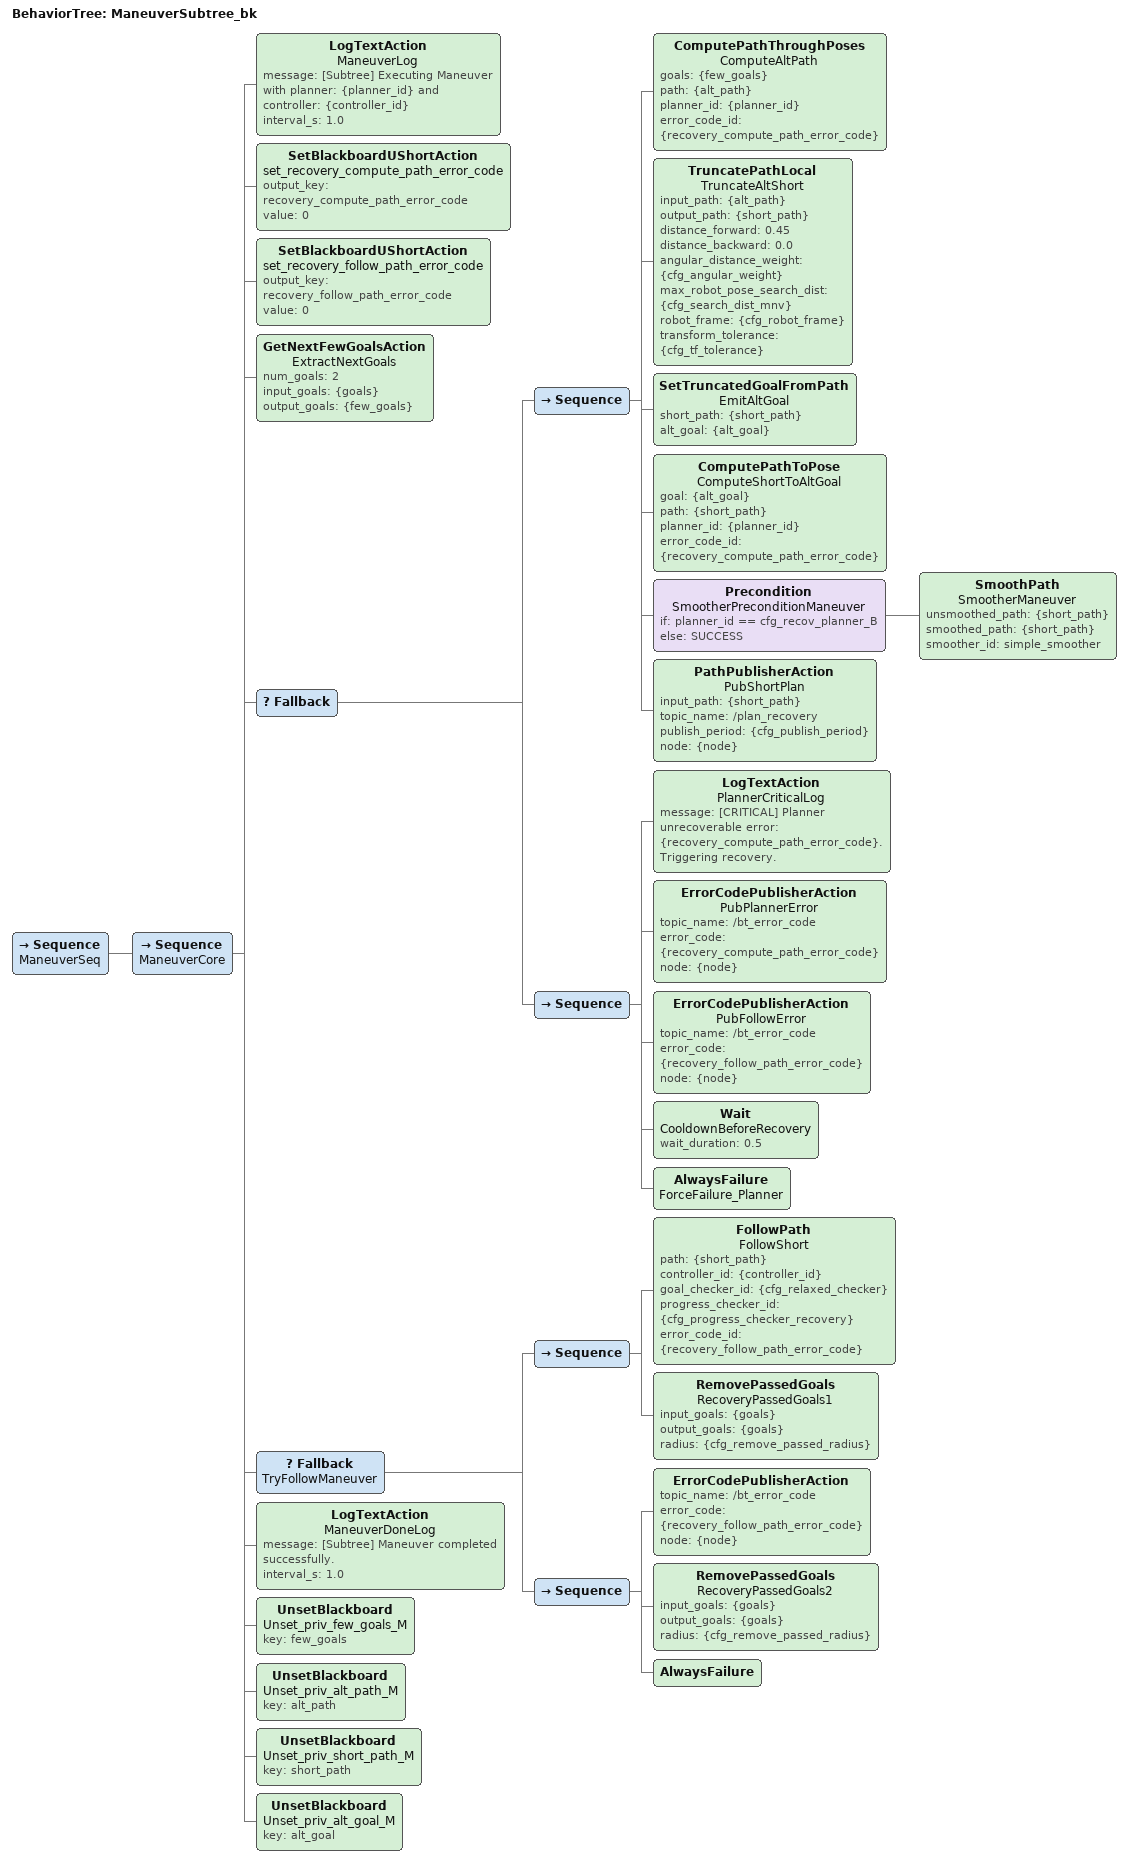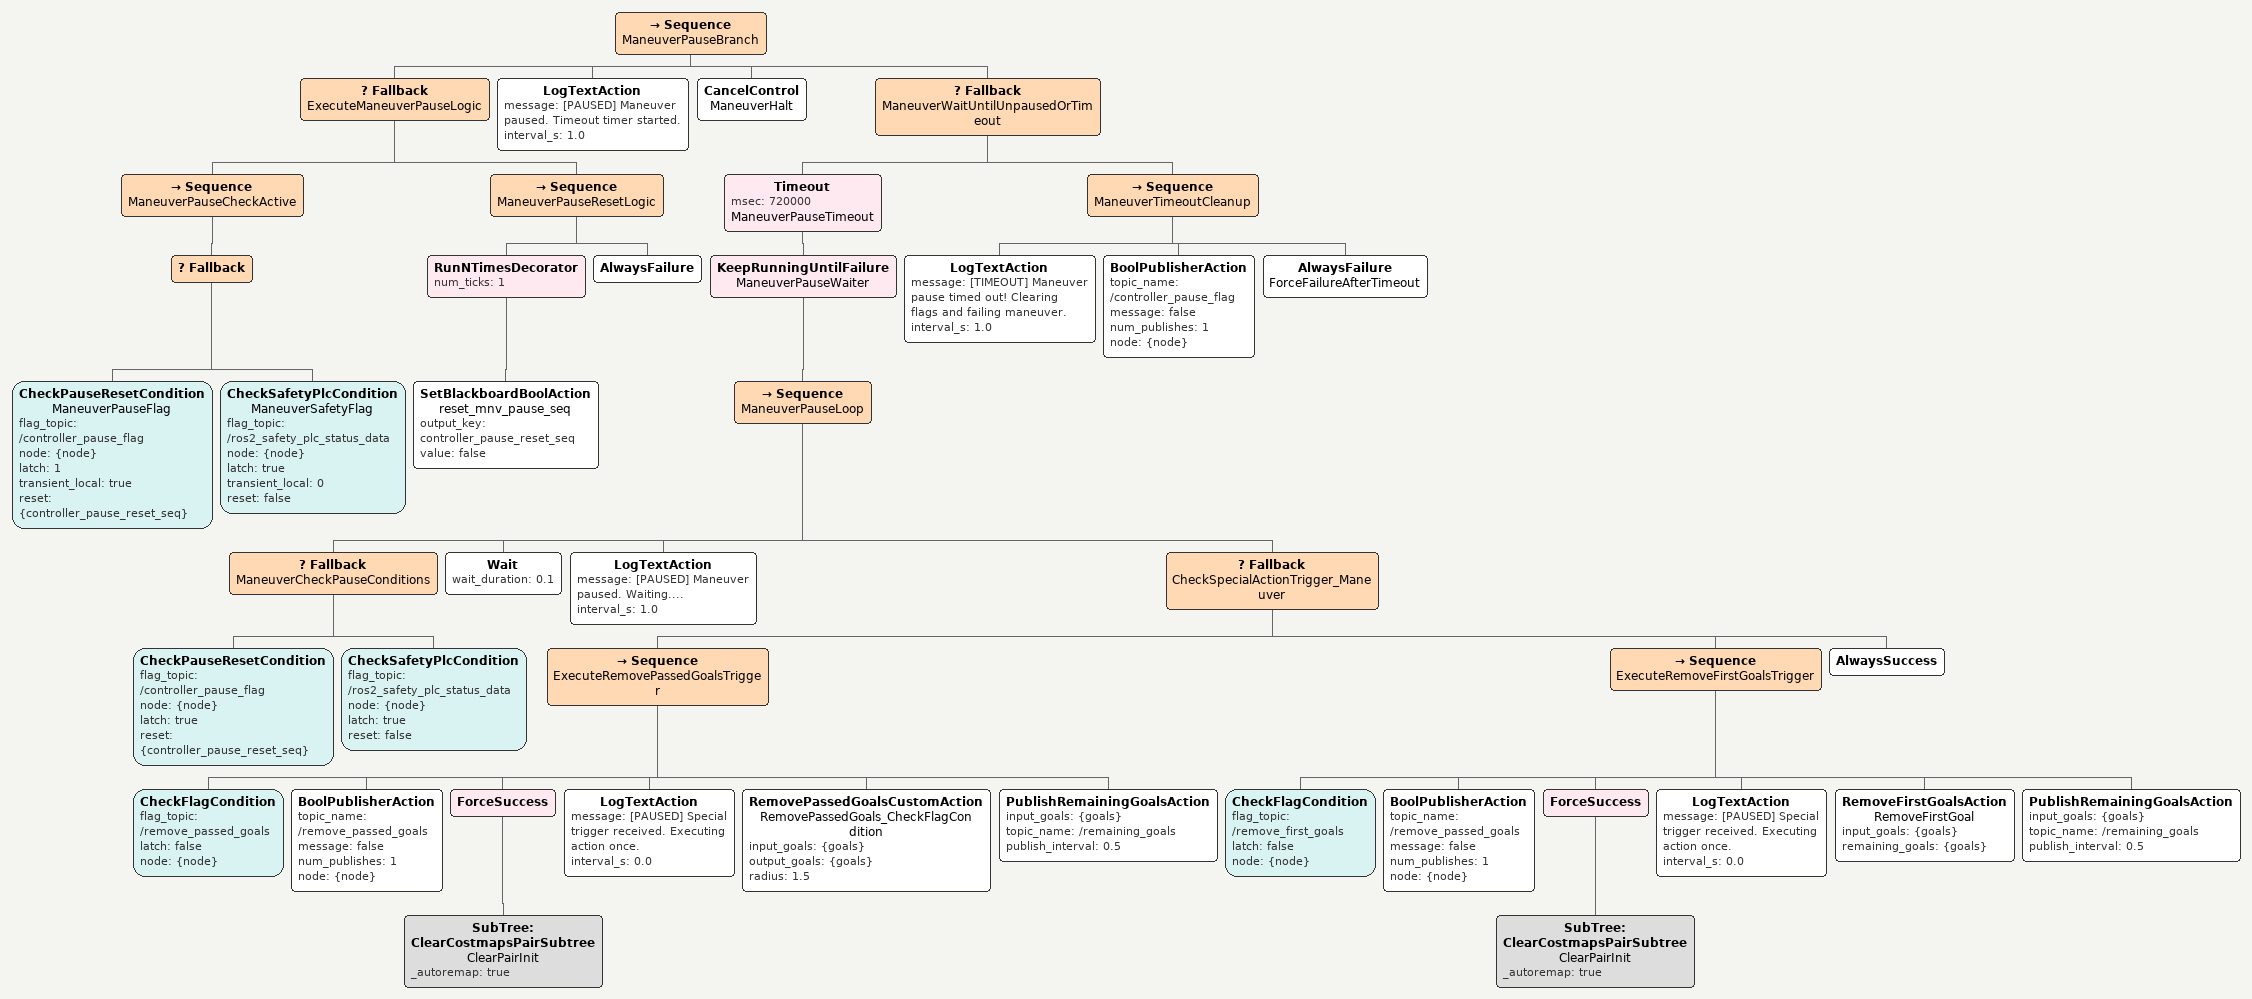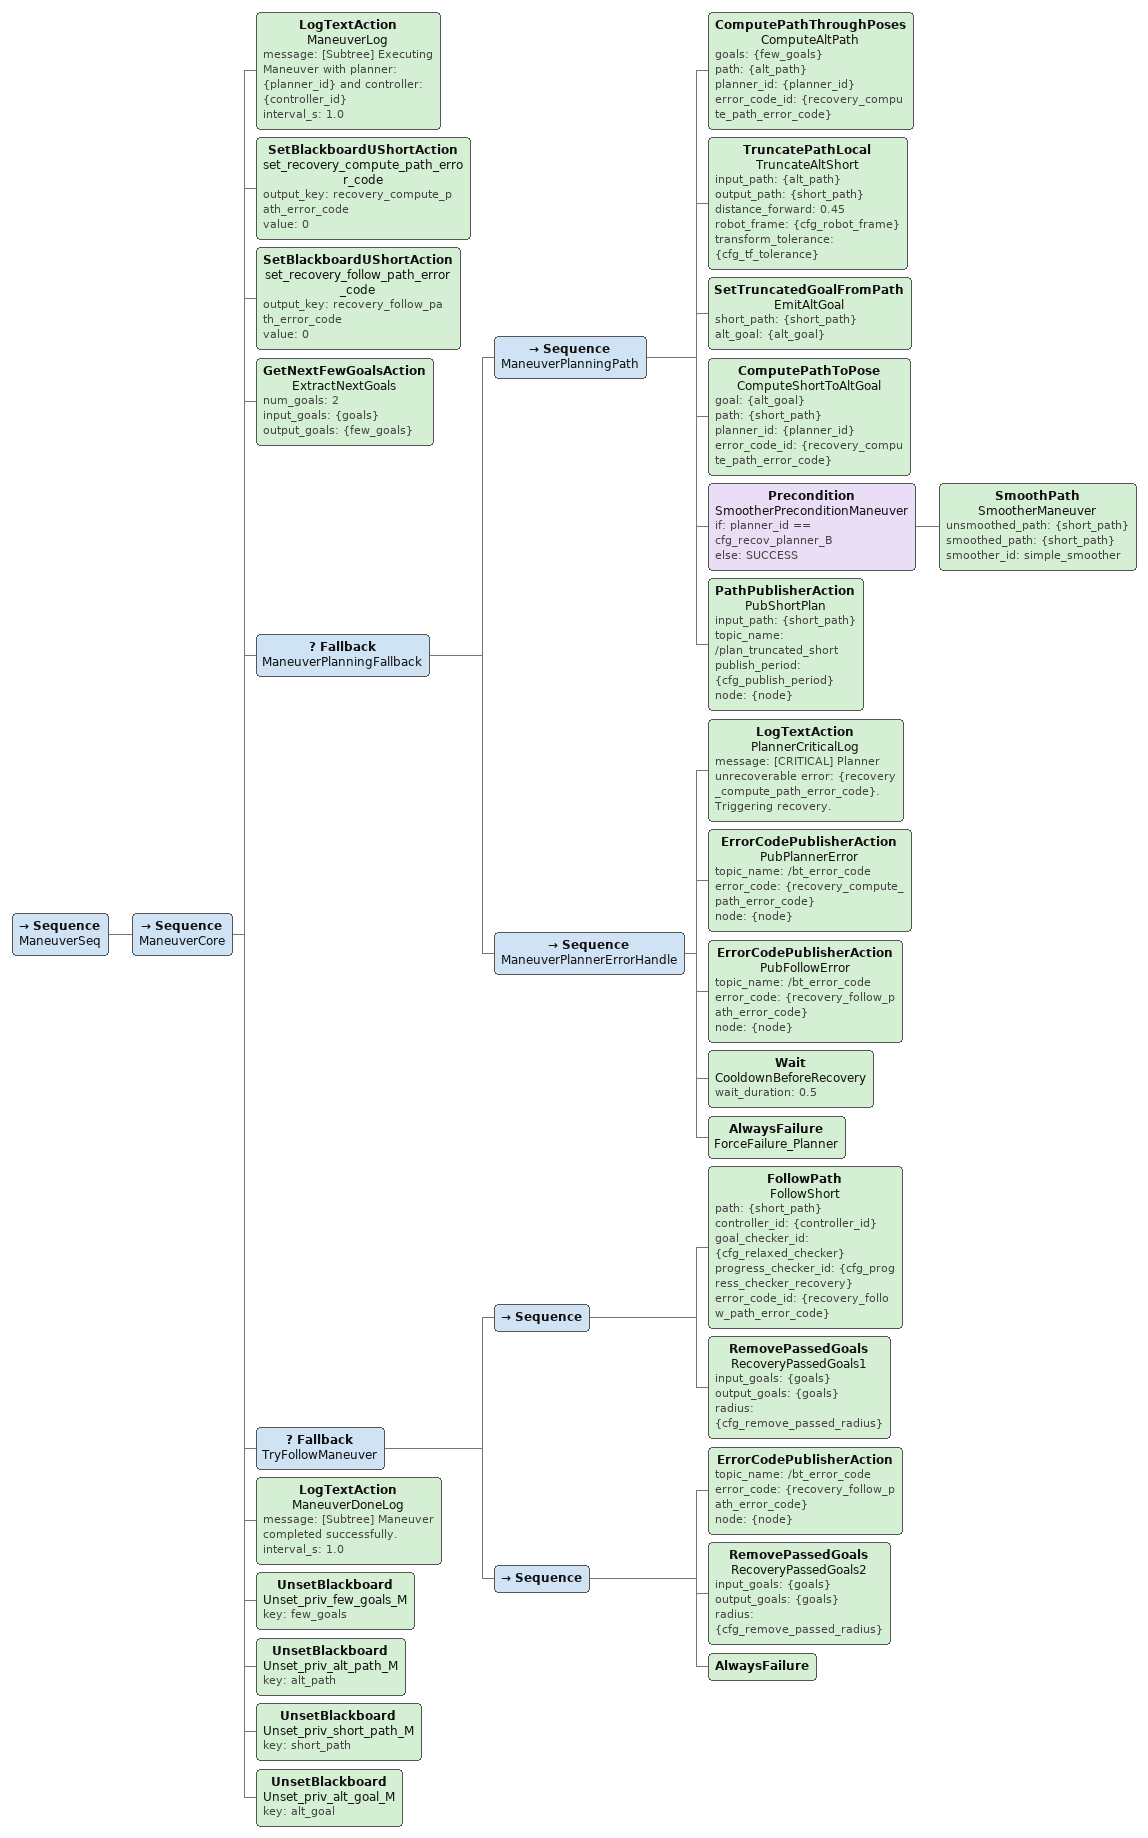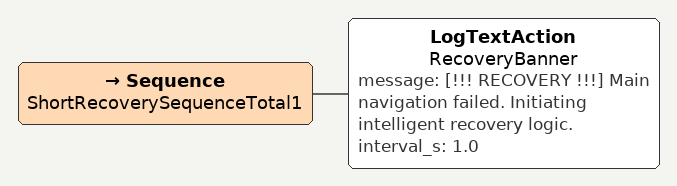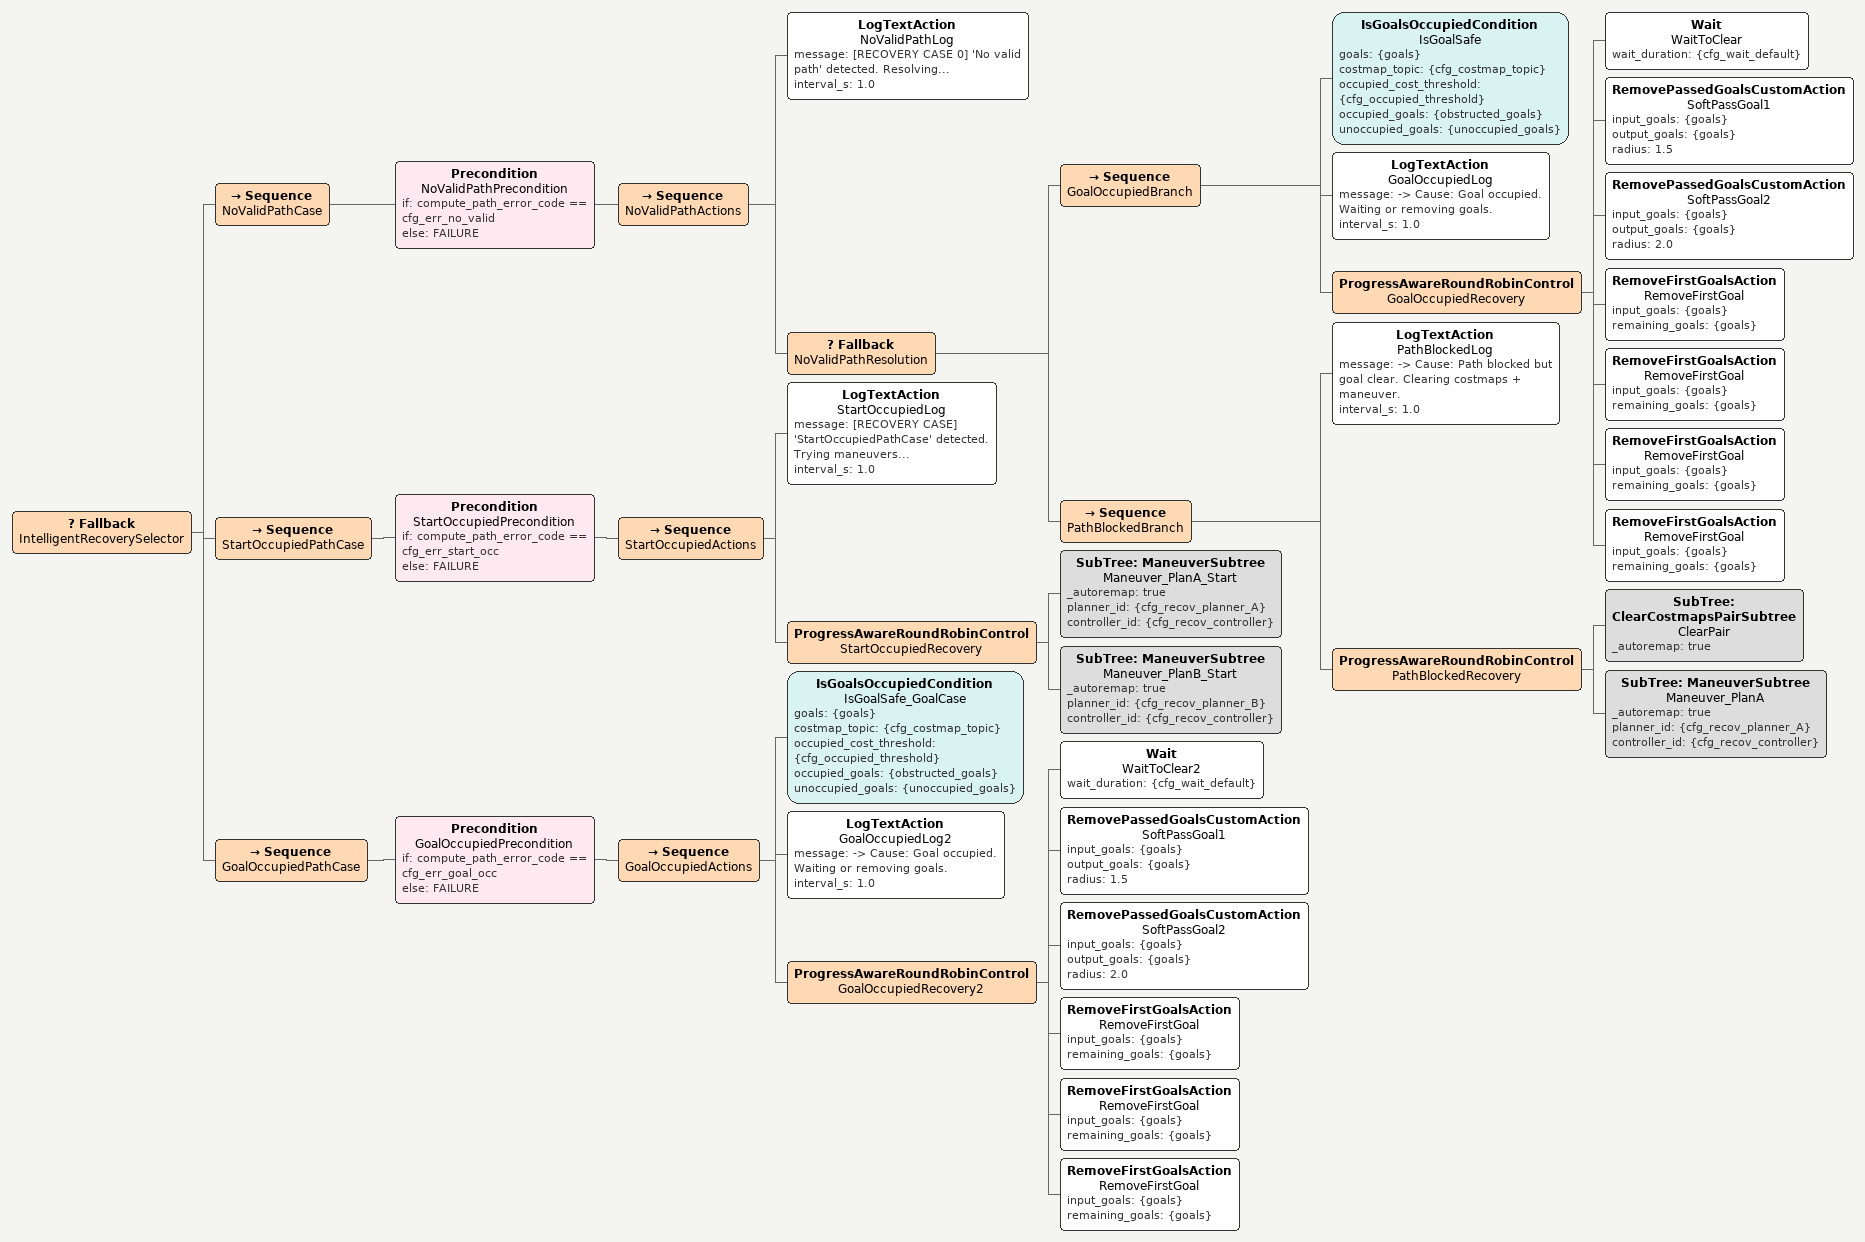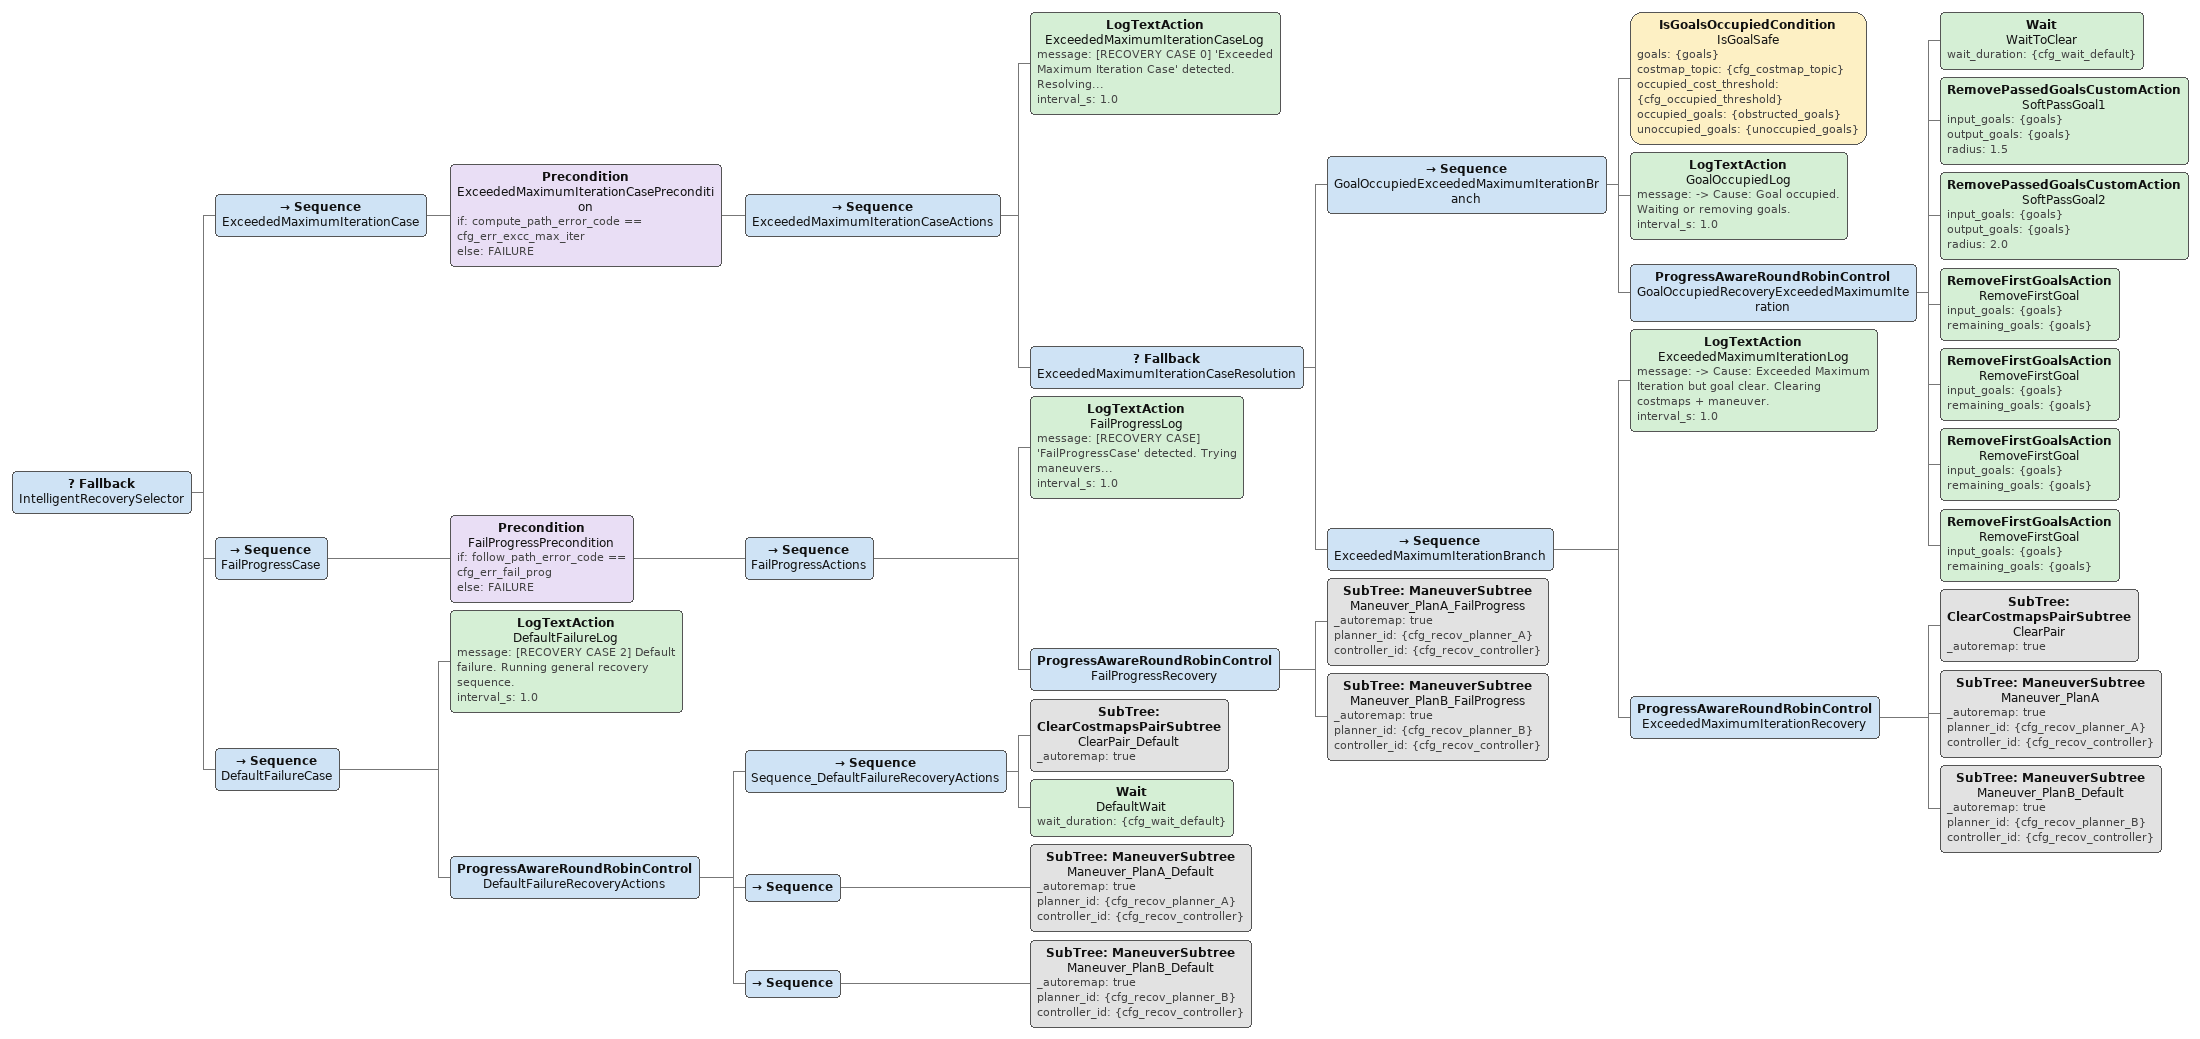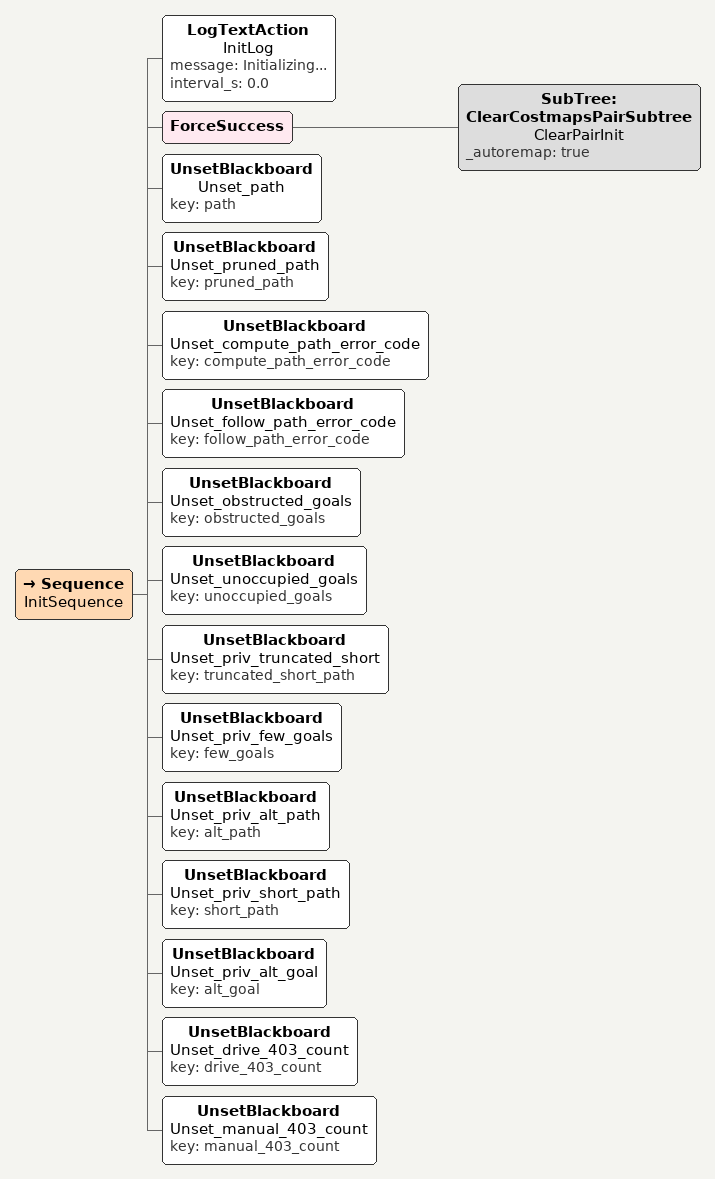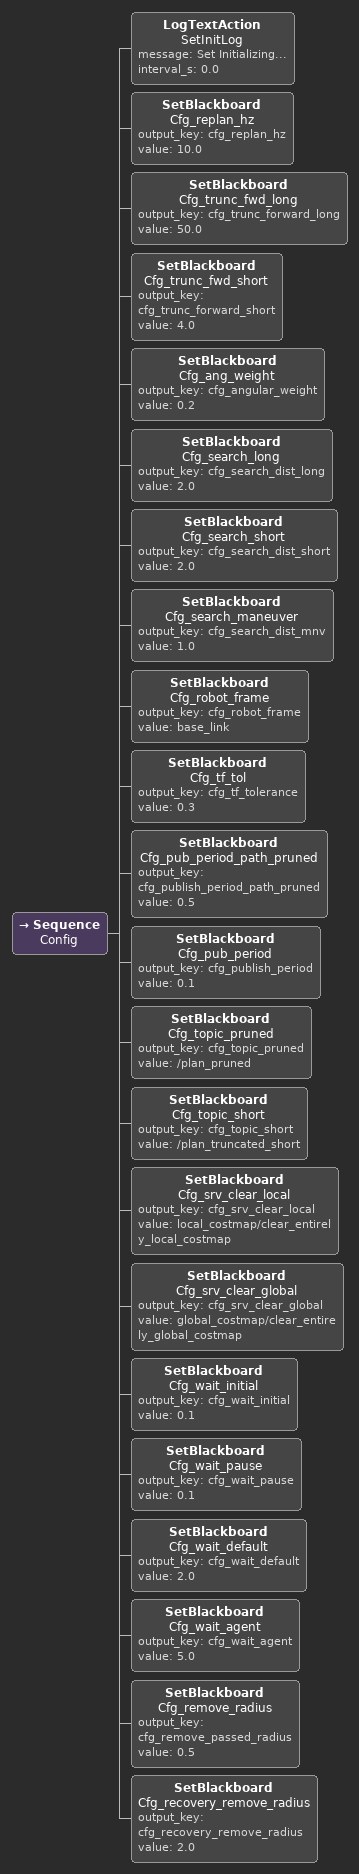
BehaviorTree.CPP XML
<BehaviorTree ID="ManeuverSubtree_bk">
  <Sequence name="ManeuverSeq">
    <Sequence name="ManeuverCore">
      <LogTextAction name="ManeuverLog" message="[Subtree] Executing Maneuver with planner: {planner_id} and controller: {controller_id}" interval_s="1.0"/>
      <SetBlackboardUShortAction name="set_recovery_compute_path_error_code" output_key="recovery_compute_path_error_code" value="0"/>
      <SetBlackboardUShortAction name="set_recovery_follow_path_error_code" output_key="recovery_follow_path_error_code" value="0"/>

      <GetNextFewGoalsAction name="ExtractNextGoals" num_goals="2" input_goals="{goals}" output_goals="{few_goals}"/>
      <Fallback>
        <Sequence>
          <ComputePathThroughPoses name="ComputeAltPath" goals="{few_goals}" path="{alt_path}" planner_id="{planner_id}" error_code_id="{recovery_compute_path_error_code}"/>
          <TruncatePathLocal name="TruncateAltShort" input_path="{alt_path}" output_path="{short_path}" distance_forward="0.45" distance_backward="0.0" angular_distance_weight="{cfg_angular_weight}" max_robot_pose_search_dist="{cfg_search_dist_mnv}" robot_frame="{cfg_robot_frame}" transform_tolerance="{cfg_tf_tolerance}"/>
          <SetTruncatedGoalFromPath name="EmitAltGoal" short_path="{short_path}" alt_goal="{alt_goal}"/>
          <ComputePathToPose name="ComputeShortToAltGoal" goal="{alt_goal}" path="{short_path}" planner_id="{planner_id}" error_code_id="{recovery_compute_path_error_code}"/>

          <!-- smoother testingg -->
          <Precondition name="SmootherPreconditionManeuver" if="planner_id == cfg_recov_planner_B" else="SUCCESS">
            <SmoothPath name="SmootherManeuver" unsmoothed_path="{short_path}" smoothed_path="{short_path}" smoother_id="simple_smoother"/>
          </Precondition>

          <PathPublisherAction name="PubShortPlan" input_path="{short_path}" topic_name="/plan_recovery" publish_period="{cfg_publish_period}" node="{node}"/>
        </Sequence>

        <Sequence>
          <LogTextAction name="PlannerCriticalLog" message="[CRITICAL] Planner unrecoverable error: {recovery_compute_path_error_code}. Triggering recovery."/>
          <ErrorCodePublisherAction name="PubPlannerError" topic_name="/bt_error_code" error_code="{recovery_compute_path_error_code}" node="{node}"/>
          <ErrorCodePublisherAction name="PubFollowError" topic_name="/bt_error_code" error_code="{recovery_follow_path_error_code}" node="{node}"/>
          <Wait name="CooldownBeforeRecovery" wait_duration="0.5"/>
          <AlwaysFailure name="ForceFailure_Planner"/>
        </Sequence>

      </Fallback>

      <Fallback name="TryFollowManeuver">
        <Sequence>
          <FollowPath name="FollowShort" path="{short_path}" controller_id="{controller_id}" goal_checker_id="{cfg_relaxed_checker}" progress_checker_id="{cfg_progress_checker_recovery}" error_code_id="{recovery_follow_path_error_code}"/>
          <RemovePassedGoals name="RecoveryPassedGoals1" input_goals="{goals}" output_goals="{goals}" radius="{cfg_remove_passed_radius}"/>
        </Sequence>
        <Sequence>
          <ErrorCodePublisherAction topic_name="/bt_error_code" error_code="{recovery_follow_path_error_code}" node="{node}"/>
          <RemovePassedGoals name="RecoveryPassedGoals2" input_goals="{goals}" output_goals="{goals}" radius="{cfg_remove_passed_radius}"/>
          <AlwaysFailure/>
        </Sequence>
      </Fallback>

      <LogTextAction name="ManeuverDoneLog" message="[Subtree] Maneuver completed successfully." interval_s="1.0"/>
      <!-- Free private temps immediately -->
      <UnsetBlackboard name="Unset_priv_few_goals_M" key="few_goals"/>
      <UnsetBlackboard name="Unset_priv_alt_path_M" key="alt_path"/>
      <UnsetBlackboard name="Unset_priv_short_path_M" key="short_path"/>
      <UnsetBlackboard name="Unset_priv_alt_goal_M" key="alt_goal"/>

    </Sequence>

  </Sequence>

</BehaviorTree>

<Sequence name="ManeuverPauseBranch">
  <!-- 기존 Pause 체크 및 Reset 로직 -->
  <Fallback name="ExecuteManeuverPauseLogic">
    <Sequence name="ManeuverPauseCheckActive">
      <Fallback>
        <CheckPauseResetCondition name="ManeuverPauseFlag" flag_topic="/controller_pause_flag" node="{node}" latch="1" transient_local="true" reset="{controller_pause_reset_seq}"/>
        <CheckSafetyPlcCondition name="ManeuverSafetyFlag" flag_topic="/ros2_safety_plc_status_data" node="{node}" latch="true" transient_local="0" reset="false"/>
      </Fallback>
    </Sequence>

    <Sequence name="ManeuverPauseResetLogic">
      <RunNTimesDecorator num_ticks="1">
        <SetBlackboardBoolAction name="reset_mnv_pause_seq" output_key="controller_pause_reset_seq" value="false"/>
      </RunNTimesDecorator>
      <AlwaysFailure/>
    </Sequence>
  </Fallback>

  <LogTextAction message="[PAUSED] Maneuver paused. Timeout timer started." interval_s="1.0"/>
  <CancelControl name="ManeuverHalt"/>

  <!-- ★ Timeout과 Cleanup 로직 추가 -->
  <Fallback name="ManeuverWaitUntilUnpausedOrTimeout">
    <!-- 720,000ms(12분) 동안 Unpause되지 않으면 FAILURE를 반환하며 탈출 -->
    <Timeout msec="720000" name="ManeuverPauseTimeout">
      <KeepRunningUntilFailure name="ManeuverPauseWaiter">
        <Sequence name="ManeuverPauseLoop">
          <Fallback name="ManeuverCheckPauseConditions">
            <CheckPauseResetCondition flag_topic="/controller_pause_flag" node="{node}" latch="true" reset="{controller_pause_reset_seq}"/>
            <CheckSafetyPlcCondition flag_topic="/ros2_safety_plc_status_data" node="{node}" latch="true" reset="false"/>
          </Fallback>
          <Wait wait_duration="0.1"/>
          <LogTextAction message="[PAUSED] Maneuver paused. Waiting...." interval_s="1.0"/>

          <!-- ★ 추가: 리커버리 중 특정 토픽 수신 시 1회 실행하는 액션 트리거 ★ -->
          <Fallback name="CheckSpecialActionTrigger_Maneuver">
            <Sequence name="ExecuteRemovePassedGoalsTrigger">
              <!-- latch="false"로 설정하여 토픽을 한 번 읽으면 즉시 false로 초기화(1회 실행 보장) -->
              <CheckFlagCondition flag_topic="/remove_passed_goals" latch="false" node="{node}"/>
              <BoolPublisherAction topic_name="/remove_passed_goals" message="false" num_publishes="1" node="{node}"/>
              <ForceSuccess>
                <SubTree name="ClearPairInit" ID="ClearCostmapsPairSubtree" _autoremap="true"/>
              </ForceSuccess>
              <LogTextAction message="[PAUSED] Special trigger received. Executing action once." interval_s="0.0"/>
              <RemovePassedGoalsCustomAction name="RemovePassedGoals_CheckFlagCondition" input_goals="{goals}" output_goals="{goals}" radius="1.5"/>
              <PublishRemainingGoalsAction input_goals="{goals}" topic_name="/remaining_goals" publish_interval="0.5"/>
            </Sequence>
            <Sequence name="ExecuteRemoveFirstGoalsTrigger">
              <!-- latch="false"로 설정하여 토픽을 한 번 읽으면 즉시 false로 초기화(1회 실행 보장) -->
              <CheckFlagCondition flag_topic="/remove_first_goals" latch="false" node="{node}"/>
              <BoolPublisherAction topic_name="/remove_passed_goals" message="false" num_publishes="1" node="{node}"/>
              <ForceSuccess>
                <SubTree name="ClearPairInit" ID="ClearCostmapsPairSubtree" _autoremap="true"/>
              </ForceSuccess>
              <LogTextAction message="[PAUSED] Special trigger received. Executing action once." interval_s="0.0"/>
              <RemoveFirstGoalsAction name="RemoveFirstGoal" input_goals="{goals}" remaining_goals="{goals}"/>
              <PublishRemainingGoalsAction input_goals="{goals}" topic_name="/remaining_goals" publish_interval="0.5"/>
            </Sequence>

            <!-- 토픽이 안 들어왔거나, 액션이 끝난 경우 루프가 멈추지 않도록 무조건 성공 반환 -->
            <AlwaysSuccess/>
          </Fallback>
          <!-- ★ 추가 끝 ★ -->

        </Sequence>
      </KeepRunningUntilFailure>
    </Timeout>

    <!-- Timeout이 발생했을 때 실행되는 시퀀스 -->
    <Sequence name="ManeuverTimeoutCleanup">
      <LogTextAction message="[TIMEOUT] Maneuver pause timed out! Clearing flags and failing maneuver." interval_s="1.0"/>
      <!-- 필요 시 강제로 플래그를 false로 퍼블리시하거나 상태 정리 -->
      <BoolPublisherAction topic_name="/controller_pause_flag" message="false" num_publishes="1" node="{node}"/>
      <!-- 이 브랜치가 SUCCESS를 반환하면 ReactiveFallback에 의해 주행 브랜치가 재시도되겠지만,
          안전을 위해 여기서 AlwaysFailure를 주어 리커버리 자체를 실패시키는 것이 일반적입니다. -->
      <AlwaysFailure name="ForceFailureAfterTimeout"/>
    </Sequence>
  </Fallback>
</Sequence>

<Sequence name="ManeuverSeq">
  <Sequence name="ManeuverCore">
    <LogTextAction name="ManeuverLog" message="[Subtree] Executing Maneuver with planner: {planner_id} and controller: {controller_id}" interval_s="1.0"/>

    <SetBlackboardUShortAction name="set_recovery_compute_path_error_code" output_key="recovery_compute_path_error_code" value="0"/>
    <SetBlackboardUShortAction name="set_recovery_follow_path_error_code" output_key="recovery_follow_path_error_code" value="0"/>

    <GetNextFewGoalsAction name="ExtractNextGoals" num_goals="2" input_goals="{goals}" output_goals="{few_goals}"/>

    <!-- Planning Fallback (에러 처리 포함) -->
    <Fallback name="ManeuverPlanningFallback">
      <Sequence name="ManeuverPlanningPath">
        <ComputePathThroughPoses name="ComputeAltPath" goals="{few_goals}" path="{alt_path}" planner_id="{planner_id}" error_code_id="{recovery_compute_path_error_code}"/>
        <TruncatePathLocal name="TruncateAltShort" input_path="{alt_path}" output_path="{short_path}" distance_forward="0.45" robot_frame="{cfg_robot_frame}" transform_tolerance="{cfg_tf_tolerance}"/>
        <SetTruncatedGoalFromPath name="EmitAltGoal" short_path="{short_path}" alt_goal="{alt_goal}"/>
        <ComputePathToPose name="ComputeShortToAltGoal" goal="{alt_goal}" path="{short_path}" planner_id="{planner_id}" error_code_id="{recovery_compute_path_error_code}"/>
        <!-- smoother testingg -->
        <Precondition name="SmootherPreconditionManeuver" if="planner_id == cfg_recov_planner_B" else="SUCCESS">
          <SmoothPath name="SmootherManeuver" unsmoothed_path="{short_path}" smoothed_path="{short_path}" smoother_id="simple_smoother"/>
        </Precondition>

        <PathPublisherAction name="PubShortPlan" input_path="{short_path}" topic_name="/plan_truncated_short" publish_period="{cfg_publish_period}" node="{node}"/>
      </Sequence>

      <Sequence name="ManeuverPlannerErrorHandle">
        <LogTextAction name="PlannerCriticalLog" message="[CRITICAL] Planner unrecoverable error: {recovery_compute_path_error_code}. Triggering recovery."/>
        <ErrorCodePublisherAction name="PubPlannerError" topic_name="/bt_error_code" error_code="{recovery_compute_path_error_code}" node="{node}"/>
        <ErrorCodePublisherAction name="PubFollowError" topic_name="/bt_error_code" error_code="{recovery_follow_path_error_code}" node="{node}"/>
        <Wait name="CooldownBeforeRecovery" wait_duration="0.5"/>
        <AlwaysFailure name="ForceFailure_Planner"/>
      </Sequence>
    </Fallback>

    <!-- FollowPath Fallback (에러 처리 포함) -->
    <Fallback name="TryFollowManeuver">
      <Sequence>
        <FollowPath name="FollowShort" path="{short_path}" controller_id="{controller_id}" goal_checker_id="{cfg_relaxed_checker}" progress_checker_id="{cfg_progress_checker_recovery}" error_code_id="{recovery_follow_path_error_code}"/>
        <RemovePassedGoals name="RecoveryPassedGoals1" input_goals="{goals}" output_goals="{goals}" radius="{cfg_remove_passed_radius}"/>
      </Sequence>
      <Sequence>
        <ErrorCodePublisherAction topic_name="/bt_error_code" error_code="{recovery_follow_path_error_code}" node="{node}"/>
        <RemovePassedGoals name="RecoveryPassedGoals2" input_goals="{goals}" output_goals="{goals}" radius="{cfg_remove_passed_radius}"/>
        <AlwaysFailure/>
      </Sequence>
    </Fallback>

    <LogTextAction name="ManeuverDoneLog" message="[Subtree] Maneuver completed successfully." interval_s="1.0"/>

    <!-- 자원 정리 -->
    <UnsetBlackboard name="Unset_priv_few_goals_M" key="few_goals"/>
    <UnsetBlackboard name="Unset_priv_alt_path_M" key="alt_path"/>
    <UnsetBlackboard name="Unset_priv_short_path_M" key="short_path"/>
    <UnsetBlackboard name="Unset_priv_alt_goal_M" key="alt_goal"/>
  </Sequence>
</Sequence>

<Sequence name="ShortRecoverySequenceTotal1">
  <LogTextAction name="RecoveryBanner" message="[!!! RECOVERY !!!] Main navigation failed. Initiating intelligent recovery logic." interval_s="1.0"/>
</Sequence>

<Fallback name="IntelligentRecoverySelector">

  <Sequence name="NoValidPathCase">
    <Precondition name="NoValidPathPrecondition" if="compute_path_error_code == cfg_err_no_valid" else="FAILURE">
      <Sequence name="NoValidPathActions">
        <LogTextAction name="NoValidPathLog" message="[RECOVERY CASE 0] 'No valid path' detected. Resolving..." interval_s="1.0"/>
        <Fallback name="NoValidPathResolution">
          <Sequence name="GoalOccupiedBranch">
            <IsGoalsOccupiedCondition name="IsGoalSafe" goals="{goals}" costmap_topic="{cfg_costmap_topic}" occupied_cost_threshold="{cfg_occupied_threshold}" occupied_goals="{obstructed_goals}" unoccupied_goals="{unoccupied_goals}"/>
            <LogTextAction name="GoalOccupiedLog" message=" -> Cause: Goal occupied. Waiting or removing goals." interval_s="1.0"/>
              <ProgressAwareRoundRobinControl name="GoalOccupiedRecovery">
                <Wait name="WaitToClear" wait_duration="{cfg_wait_default}"/>
                <RemovePassedGoalsCustomAction name="SoftPassGoal1" input_goals="{goals}" output_goals="{goals}" radius="1.5"/>
                <RemovePassedGoalsCustomAction name="SoftPassGoal2" input_goals="{goals}" output_goals="{goals}" radius="2.0"/>
                <RemoveFirstGoalsAction name="RemoveFirstGoal" input_goals="{goals}" remaining_goals="{goals}"/>
                <RemoveFirstGoalsAction name="RemoveFirstGoal" input_goals="{goals}" remaining_goals="{goals}"/>
                <RemoveFirstGoalsAction name="RemoveFirstGoal" input_goals="{goals}" remaining_goals="{goals}"/>
                <RemoveFirstGoalsAction name="RemoveFirstGoal" input_goals="{goals}" remaining_goals="{goals}"/>
              </ProgressAwareRoundRobinControl>
          </Sequence>

          <Sequence name="PathBlockedBranch">
            <LogTextAction name="PathBlockedLog" message=" -> Cause: Path blocked but goal clear. Clearing costmaps + maneuver." interval_s="1.0"/>
            <ProgressAwareRoundRobinControl name="PathBlockedRecovery">
              <SubTree name="ClearPair" ID="ClearCostmapsPairSubtree" _autoremap="true"/>
              <SubTree name="Maneuver_PlanA" ID="ManeuverSubtree" _autoremap="true" planner_id="{cfg_recov_planner_A}" controller_id="{cfg_recov_controller}"/>
            </ProgressAwareRoundRobinControl>
          </Sequence>
        </Fallback>
      </Sequence>
    </Precondition>
  </Sequence>

  <Sequence name="StartOccupiedPathCase">
    <Precondition name="StartOccupiedPrecondition" if="compute_path_error_code == cfg_err_start_occ" else="FAILURE">
      <Sequence name="StartOccupiedActions">
        <LogTextAction name="StartOccupiedLog" message="[RECOVERY CASE] 'StartOccupiedPathCase' detected. Trying maneuvers..." interval_s="1.0"/>
        <ProgressAwareRoundRobinControl name="StartOccupiedRecovery">
          <SubTree name="Maneuver_PlanA_Start" ID="ManeuverSubtree" _autoremap="true" planner_id="{cfg_recov_planner_A}" controller_id="{cfg_recov_controller}"/>
          <SubTree name="Maneuver_PlanB_Start" ID="ManeuverSubtree" _autoremap="true" planner_id="{cfg_recov_planner_B}" controller_id="{cfg_recov_controller}"/>
        </ProgressAwareRoundRobinControl>
      </Sequence>
    </Precondition>
  </Sequence>

  <Sequence name="GoalOccupiedPathCase">
    <Precondition name="GoalOccupiedPrecondition" if="compute_path_error_code == cfg_err_goal_occ" else="FAILURE">
      <Sequence name="GoalOccupiedActions">
        <IsGoalsOccupiedCondition name="IsGoalSafe_GoalCase" goals="{goals}" costmap_topic="{cfg_costmap_topic}" occupied_cost_threshold="{cfg_occupied_threshold}" occupied_goals="{obstructed_goals}" unoccupied_goals="{unoccupied_goals}"/>
        <LogTextAction name="GoalOccupiedLog2" message=" -> Cause: Goal occupied. Waiting or removing goals." interval_s="1.0"/>
        <ProgressAwareRoundRobinControl name="GoalOccupiedRecovery2">
          <Wait name="WaitToClear2" wait_duration="{cfg_wait_default}"/>
          <RemovePassedGoalsCustomAction name="SoftPassGoal1" input_goals="{goals}" output_goals="{goals}" radius="1.5"/>
          <RemovePassedGoalsCustomAction name="SoftPassGoal2" input_goals="{goals}" output_goals="{goals}" radius="2.0"/>
          <RemoveFirstGoalsAction name="RemoveFirstGoal" input_goals="{goals}" remaining_goals="{goals}"/>
          <RemoveFirstGoalsAction name="RemoveFirstGoal" input_goals="{goals}" remaining_goals="{goals}"/>
          <RemoveFirstGoalsAction name="RemoveFirstGoal" input_goals="{goals}" remaining_goals="{goals}"/>

        </ProgressAwareRoundRobinControl>
      </Sequence>
    </Precondition>
  </Sequence>

</Fallback>

<Fallback name="IntelligentRecoverySelector">

  <Sequence name="ExceededMaximumIterationCase">
    <Precondition name="ExceededMaximumIterationCasePrecondition" if="compute_path_error_code == cfg_err_excc_max_iter" else="FAILURE">
      <Sequence name="ExceededMaximumIterationCaseActions">
        <LogTextAction name="ExceededMaximumIterationCaseLog" message="[RECOVERY CASE 0] 'Exceeded Maximum Iteration Case' detected. Resolving..." interval_s="1.0"/>
        <Fallback name="ExceededMaximumIterationCaseResolution">
          <Sequence name="GoalOccupiedExceededMaximumIterationBranch">
            <IsGoalsOccupiedCondition name="IsGoalSafe" goals="{goals}" costmap_topic="{cfg_costmap_topic}" occupied_cost_threshold="{cfg_occupied_threshold}" occupied_goals="{obstructed_goals}" unoccupied_goals="{unoccupied_goals}"/>
            <LogTextAction name="GoalOccupiedLog" message=" -> Cause: Goal occupied. Waiting or removing goals." interval_s="1.0"/>

            <ProgressAwareRoundRobinControl name="GoalOccupiedRecoveryExceededMaximumIteration">
              <Wait name="WaitToClear" wait_duration="{cfg_wait_default}"/>
              <RemovePassedGoalsCustomAction name="SoftPassGoal1" input_goals="{goals}" output_goals="{goals}" radius="1.5"/>
              <RemovePassedGoalsCustomAction name="SoftPassGoal2" input_goals="{goals}" output_goals="{goals}" radius="2.0"/>
              <RemoveFirstGoalsAction name="RemoveFirstGoal" input_goals="{goals}" remaining_goals="{goals}"/>
              <RemoveFirstGoalsAction name="RemoveFirstGoal" input_goals="{goals}" remaining_goals="{goals}"/>
              <RemoveFirstGoalsAction name="RemoveFirstGoal" input_goals="{goals}" remaining_goals="{goals}"/>
              <RemoveFirstGoalsAction name="RemoveFirstGoal" input_goals="{goals}" remaining_goals="{goals}"/>
            </ProgressAwareRoundRobinControl>
          </Sequence>

          <Sequence name="ExceededMaximumIterationBranch">
            <LogTextAction name="ExceededMaximumIterationLog" message=" -> Cause: Exceeded Maximum Iteration but goal clear. Clearing costmaps + maneuver." interval_s="1.0"/>
            <ProgressAwareRoundRobinControl name="ExceededMaximumIterationRecovery">
              <SubTree name="ClearPair" ID="ClearCostmapsPairSubtree" _autoremap="true"/>
              <SubTree name="Maneuver_PlanA" ID="ManeuverSubtree" _autoremap="true" planner_id="{cfg_recov_planner_A}" controller_id="{cfg_recov_controller}"/>
              <SubTree name="Maneuver_PlanB_Default" ID="ManeuverSubtree" _autoremap="true" planner_id="{cfg_recov_planner_B}" controller_id="{cfg_recov_controller}"/>
            </ProgressAwareRoundRobinControl>
          </Sequence>
        </Fallback>
      </Sequence>
    </Precondition>
  </Sequence>

  <Sequence name="FailProgressCase">
    <Precondition name="FailProgressPrecondition" if="follow_path_error_code == cfg_err_fail_prog" else="FAILURE">
      <Sequence name="FailProgressActions">
        <LogTextAction name="FailProgressLog" message="[RECOVERY CASE] 'FailProgressCase' detected. Trying maneuvers..." interval_s="1.0"/>
        <ProgressAwareRoundRobinControl name="FailProgressRecovery">
          <SubTree name="Maneuver_PlanA_FailProgress" ID="ManeuverSubtree" _autoremap="true" planner_id="{cfg_recov_planner_A}" controller_id="{cfg_recov_controller}"/>
          <SubTree name="Maneuver_PlanB_FailProgress" ID="ManeuverSubtree" _autoremap="true" planner_id="{cfg_recov_planner_B}" controller_id="{cfg_recov_controller}"/>
        </ProgressAwareRoundRobinControl>
      </Sequence>
    </Precondition>
  </Sequence>

  <Sequence name="DefaultFailureCase">
    <LogTextAction name="DefaultFailureLog" message="[RECOVERY CASE 2] Default failure. Running general recovery sequence." interval_s="1.0"/>
    <ProgressAwareRoundRobinControl name="DefaultFailureRecoveryActions">
      <Sequence name="Sequence_DefaultFailureRecoveryActions">
        <SubTree name="ClearPair_Default" ID="ClearCostmapsPairSubtree" _autoremap="true"/>
        <Wait name="DefaultWait" wait_duration="{cfg_wait_default}"/>
      </Sequence>
      <Sequence>
        <SubTree name="Maneuver_PlanA_Default" ID="ManeuverSubtree" _autoremap="true" planner_id="{cfg_recov_planner_A}" controller_id="{cfg_recov_controller}"/>
      </Sequence>
      <Sequence>
        <SubTree name="Maneuver_PlanB_Default" ID="ManeuverSubtree" _autoremap="true" planner_id="{cfg_recov_planner_B}" controller_id="{cfg_recov_controller}"/>
      </Sequence>
    </ProgressAwareRoundRobinControl>
  </Sequence>

</Fallback>

<Sequence name="InitSequence">
  <LogTextAction name="InitLog" message="Initializing..." interval_s="0.0"/>
  <ForceSuccess>
     <SubTree name="ClearPairInit" ID="ClearCostmapsPairSubtree" _autoremap="true"/>
  </ForceSuccess>
  <!-- Canonical keys cleared -->
  <UnsetBlackboard name="Unset_path" key="path"/>
  <UnsetBlackboard name="Unset_pruned_path" key="pruned_path"/>
  <UnsetBlackboard name="Unset_compute_path_error_code" key="compute_path_error_code"/>
  <UnsetBlackboard name="Unset_follow_path_error_code" key="follow_path_error_code"/>
  <UnsetBlackboard name="Unset_obstructed_goals" key="obstructed_goals"/>
  <UnsetBlackboard name="Unset_unoccupied_goals" key="unoccupied_goals"/>
  <!-- Defensive clear for any leftover private temps from prior runs -->
  <UnsetBlackboard name="Unset_priv_truncated_short" key="truncated_short_path"/>
  <UnsetBlackboard name="Unset_priv_few_goals" key="few_goals"/>
  <UnsetBlackboard name="Unset_priv_alt_path" key="alt_path"/>
  <UnsetBlackboard name="Unset_priv_short_path" key="short_path"/>
  <UnsetBlackboard name="Unset_priv_alt_goal" key="alt_goal"/>

  <UnsetBlackboard name="Unset_drive_403_count" key="drive_403_count"/>
  <UnsetBlackboard name="Unset_manual_403_count" key="manual_403_count"/>

</Sequence>

<Sequence name="Config">
  <LogTextAction name="SetInitLog" message="Set Initializing..." interval_s="0.0"/>
  <!-- rates -->
  <SetBlackboard name="Cfg_replan_hz" output_key="cfg_replan_hz" value="10.0"/>
  <!-- truncation & geometry -->
  <SetBlackboard name="Cfg_trunc_fwd_long" output_key="cfg_trunc_forward_long" value="50.0"/>
  <SetBlackboard name="Cfg_trunc_fwd_short" output_key="cfg_trunc_forward_short" value="4.0"/>
  <SetBlackboard name="Cfg_ang_weight" output_key="cfg_angular_weight" value="0.2"/>
  <SetBlackboard name="Cfg_search_long" output_key="cfg_search_dist_long" value="2.0"/>
  <SetBlackboard name="Cfg_search_short" output_key="cfg_search_dist_short" value="2.0"/>
  <SetBlackboard name="Cfg_search_maneuver" output_key="cfg_search_dist_mnv" value="1.0"/>
  <SetBlackboard name="Cfg_robot_frame" output_key="cfg_robot_frame" value="base_link"/>
  <SetBlackboard name="Cfg_tf_tol" output_key="cfg_tf_tolerance" value="0.3"/>
  <!-- publishers -->
  <SetBlackboard name="Cfg_pub_period_path_pruned" output_key="cfg_publish_period_path_pruned" value="0.5"/>
  <SetBlackboard name="Cfg_pub_period" output_key="cfg_publish_period" value="0.1"/>
  <SetBlackboard name="Cfg_topic_pruned" output_key="cfg_topic_pruned" value="/plan_pruned"/>
  <SetBlackboard name="Cfg_topic_short" output_key="cfg_topic_short" value="/plan_truncated_short"/>
  <!-- services -->
  <SetBlackboard name="Cfg_srv_clear_local" output_key="cfg_srv_clear_local" value="local_costmap/clear_entirely_local_costmap"/>
  <SetBlackboard name="Cfg_srv_clear_global" output_key="cfg_srv_clear_global" value="global_costmap/clear_entirely_global_costmap"/>
  <!-- waits -->
  <SetBlackboard name="Cfg_wait_initial" output_key="cfg_wait_initial" value="0.1"/>
  <SetBlackboard name="Cfg_wait_pause" output_key="cfg_wait_pause" value="0.1"/>
  <SetBlackboard name="Cfg_wait_default" output_key="cfg_wait_default" value="2.0"/>
  <SetBlackboard name="Cfg_wait_agent" output_key="cfg_wait_agent" value="5.0"/>
  <!-- filters / radii -->
  <SetBlackboard name="Cfg_remove_radius" output_key="cfg_remove_passed_radius" value="0.5"/>
  <SetBlackboard name="Cfg_recovery_remove_radius" output_key="cfg_recovery_remove_radius" value="2.0"/>
</Sequence>
